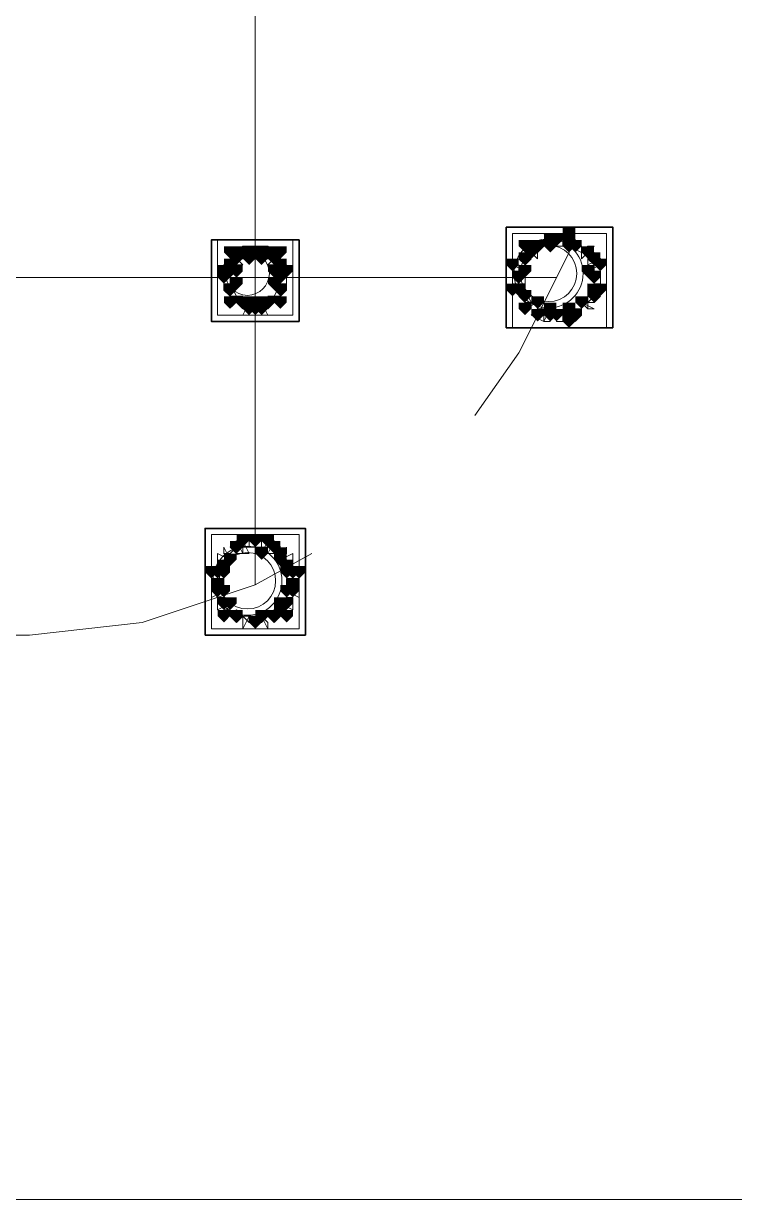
# Model space of a CAD drawing. Header units: millimetres. Extents: x 2315 to 4619, y 1334 to 1897.
# Drawn here: x 3486.28 to 3493.2, y 1530.21 to 1541.67 of the extents above; entities that cross this region are included whole.
import ezdxf

# ---------------------------------------------------------------- set-up
doc = ezdxf.new("R2010")
doc.units = ezdxf.units.MM
for name, color, linetype, true_color in [('PDF_10', 7, 'Continuous', 0x00b85c), ('PDF_AXIS', 7, 'Continuous', 0x00b85c), ('PDF_柱构件', 7, 'Continuous', 0x00b85c), ('PDF_转运站初步方案', 7, 'Continuous', 0x00b85c)]:
    doc.layers.add(name, color=color, linetype=linetype, true_color=true_color)
doc.layers.add('PDF_中心线层', color=1, linetype='Continuous')
doc.layers.add('PDF_粗实线层', color=7, linetype='Continuous')

msp = doc.modelspace()

# ---------------------------------------------------------------- hatches: boundary and pattern name
at = {"layer": 'PDF_10', "transparency": 33554559}
for points in [[(3491.468, 1539.62), (3491.407, 1539.62), (3491.407, 1539.558), (3491.468, 1539.497), (3491.529, 1539.558), (3491.529, 1539.62)], [(3491.468, 1539.62), (3491.407, 1539.62), (3491.407, 1539.558), (3491.468, 1539.497), (3491.529, 1539.558), (3491.529, 1539.62)], [(3491.468, 1539.62), (3491.407, 1539.62), (3491.407, 1539.558), (3491.468, 1539.497), (3491.529, 1539.558), (3491.529, 1539.62)], [(3488.414, 1539.497), (3488.353, 1539.497), (3488.353, 1539.436), (3488.414, 1539.375), (3488.475, 1539.436), (3488.475, 1539.497)], [(3488.414, 1539.497), (3488.353, 1539.497), (3488.353, 1539.436), (3488.414, 1539.375), (3488.475, 1539.436), (3488.475, 1539.497)], [(3488.536, 1539.497), (3488.475, 1539.497), (3488.475, 1539.436), (3488.536, 1539.375), (3488.597, 1539.436), (3488.597, 1539.497)], [(3488.536, 1539.497), (3488.475, 1539.497), (3488.475, 1539.436), (3488.536, 1539.375), (3488.597, 1539.436), (3488.597, 1539.497)], [(3488.658, 1539.497), (3488.597, 1539.497), (3488.597, 1539.436), (3488.658, 1539.375), (3488.719, 1539.436), (3488.719, 1539.497)], [(3488.658, 1539.497), (3488.597, 1539.497), (3488.597, 1539.436), (3488.658, 1539.375), (3488.719, 1539.436), (3488.719, 1539.497)], [(3491.284, 1539.558), (3491.223, 1539.558), (3491.223, 1539.497), (3491.284, 1539.436), (3491.346, 1539.497), (3491.346, 1539.558)], [(3491.284, 1539.558), (3491.223, 1539.558), (3491.223, 1539.497), (3491.284, 1539.436), (3491.346, 1539.497), (3491.346, 1539.558)], [(3491.284, 1539.558), (3491.223, 1539.558), (3491.223, 1539.497), (3491.284, 1539.436), (3491.346, 1539.497), (3491.346, 1539.558)], [(3491.651, 1539.558), (3491.59, 1539.558), (3491.59, 1539.497), (3491.651, 1539.436), (3491.712, 1539.497), (3491.712, 1539.558)], [(3491.651, 1539.558), (3491.59, 1539.558), (3491.59, 1539.497), (3491.651, 1539.436), (3491.712, 1539.497), (3491.712, 1539.558)], [(3488.291, 1539.375), (3488.23, 1539.375), (3488.23, 1539.314), (3488.291, 1539.253), (3488.353, 1539.314), (3488.353, 1539.375)], [(3488.291, 1539.375), (3488.23, 1539.375), (3488.23, 1539.314), (3488.291, 1539.253), (3488.353, 1539.314), (3488.353, 1539.375)], [(3488.291, 1539.375), (3488.23, 1539.375), (3488.23, 1539.314), (3488.291, 1539.253), (3488.353, 1539.314), (3488.353, 1539.375)], [(3488.78, 1539.375), (3488.719, 1539.375), (3488.719, 1539.314), (3488.78, 1539.253), (3488.841, 1539.314), (3488.841, 1539.375)], [(3488.78, 1539.375), (3488.719, 1539.375), (3488.719, 1539.314), (3488.78, 1539.253), (3488.841, 1539.314), (3488.841, 1539.375)], [(3488.78, 1539.375), (3488.719, 1539.375), (3488.719, 1539.314), (3488.78, 1539.253), (3488.841, 1539.314), (3488.841, 1539.375)], [(3491.162, 1539.436), (3491.101, 1539.436), (3491.101, 1539.375), (3491.162, 1539.314), (3491.223, 1539.375), (3491.223, 1539.436)], [(3491.162, 1539.436), (3491.101, 1539.436), (3491.101, 1539.375), (3491.162, 1539.314), (3491.223, 1539.375), (3491.223, 1539.436)], [(3491.162, 1539.436), (3491.101, 1539.436), (3491.101, 1539.375), (3491.162, 1539.314), (3491.223, 1539.375), (3491.223, 1539.436)], [(3491.834, 1539.436), (3491.773, 1539.436), (3491.773, 1539.375), (3491.834, 1539.314), (3491.895, 1539.375), (3491.895, 1539.436)], [(3491.834, 1539.436), (3491.773, 1539.436), (3491.773, 1539.375), (3491.834, 1539.314), (3491.895, 1539.375), (3491.895, 1539.436)], [(3488.23, 1539.253), (3488.169, 1539.253), (3488.169, 1539.192), (3488.23, 1539.131), (3488.291, 1539.192), (3488.291, 1539.253)], [(3488.23, 1539.253), (3488.169, 1539.253), (3488.169, 1539.192), (3488.23, 1539.131), (3488.291, 1539.192), (3488.291, 1539.253)], [(3488.78, 1539.253), (3488.719, 1539.253), (3488.719, 1539.192), (3488.78, 1539.131), (3488.841, 1539.192), (3488.841, 1539.253)], [(3488.78, 1539.253), (3488.719, 1539.253), (3488.719, 1539.192), (3488.78, 1539.131), (3488.841, 1539.192), (3488.841, 1539.253)], [(3491.101, 1539.253), (3491.04, 1539.253), (3491.04, 1539.192), (3491.101, 1539.131), (3491.162, 1539.192), (3491.162, 1539.253)], [(3491.101, 1539.253), (3491.04, 1539.253), (3491.04, 1539.192), (3491.101, 1539.131), (3491.162, 1539.192), (3491.162, 1539.253)], [(3491.834, 1539.253), (3491.773, 1539.253), (3491.773, 1539.192), (3491.834, 1539.131), (3491.895, 1539.192), (3491.895, 1539.253)], [(3491.834, 1539.253), (3491.773, 1539.253), (3491.773, 1539.192), (3491.834, 1539.131), (3491.895, 1539.192), (3491.895, 1539.253)], [(3488.291, 1539.131), (3488.23, 1539.131), (3488.23, 1539.07), (3488.291, 1539.009), (3488.353, 1539.07), (3488.353, 1539.131)], [(3488.291, 1539.131), (3488.23, 1539.131), (3488.23, 1539.07), (3488.291, 1539.009), (3488.353, 1539.07), (3488.353, 1539.131)], [(3488.78, 1539.131), (3488.719, 1539.131), (3488.719, 1539.07), (3488.78, 1539.009), (3488.841, 1539.07), (3488.841, 1539.131)], [(3488.78, 1539.131), (3488.719, 1539.131), (3488.719, 1539.07), (3488.78, 1539.009), (3488.841, 1539.07), (3488.841, 1539.131)], [(3491.162, 1539.07), (3491.101, 1539.07), (3491.101, 1539.009), (3491.162, 1538.948), (3491.223, 1539.009), (3491.223, 1539.07)], [(3491.162, 1539.07), (3491.101, 1539.07), (3491.101, 1539.009), (3491.162, 1538.948), (3491.223, 1539.009), (3491.223, 1539.07)], [(3491.162, 1539.07), (3491.101, 1539.07), (3491.101, 1539.009), (3491.162, 1538.948), (3491.223, 1539.009), (3491.223, 1539.07)], [(3491.834, 1539.07), (3491.773, 1539.07), (3491.773, 1539.009), (3491.834, 1538.948), (3491.895, 1539.009), (3491.895, 1539.07)], [(3491.834, 1539.07), (3491.773, 1539.07), (3491.773, 1539.009), (3491.834, 1538.948), (3491.895, 1539.009), (3491.895, 1539.07)], [(3488.414, 1539.009), (3488.353, 1539.009), (3488.353, 1538.948), (3488.414, 1538.887), (3488.475, 1538.948), (3488.475, 1539.009)], [(3488.414, 1539.009), (3488.353, 1539.009), (3488.353, 1538.948), (3488.414, 1538.887), (3488.475, 1538.948), (3488.475, 1539.009)], [(3488.414, 1539.009), (3488.353, 1539.009), (3488.353, 1538.948), (3488.414, 1538.887), (3488.475, 1538.948), (3488.475, 1539.009)], [(3488.536, 1538.948), (3488.475, 1538.948), (3488.475, 1538.887), (3488.536, 1538.825), (3488.597, 1538.887), (3488.597, 1538.948)], [(3488.536, 1538.948), (3488.475, 1538.948), (3488.475, 1538.887), (3488.536, 1538.825), (3488.597, 1538.887), (3488.597, 1538.948)], [(3488.658, 1539.009), (3488.597, 1539.009), (3488.597, 1538.948), (3488.658, 1538.887), (3488.719, 1538.948), (3488.719, 1539.009)], [(3488.658, 1539.009), (3488.597, 1539.009), (3488.597, 1538.948), (3488.658, 1538.887), (3488.719, 1538.948), (3488.719, 1539.009)], [(3488.658, 1539.009), (3488.597, 1539.009), (3488.597, 1538.948), (3488.658, 1538.887), (3488.719, 1538.948), (3488.719, 1539.009)], [(3491.284, 1538.887), (3491.223, 1538.887), (3491.223, 1538.825), (3491.284, 1538.764), (3491.346, 1538.825), (3491.346, 1538.887)], [(3491.284, 1538.887), (3491.223, 1538.887), (3491.223, 1538.825), (3491.284, 1538.764), (3491.346, 1538.825), (3491.346, 1538.887)], [(3491.468, 1538.887), (3491.407, 1538.887), (3491.407, 1538.825), (3491.468, 1538.764), (3491.529, 1538.825), (3491.529, 1538.887)], [(3491.468, 1538.887), (3491.407, 1538.887), (3491.407, 1538.825), (3491.468, 1538.764), (3491.529, 1538.825), (3491.529, 1538.887)], [(3491.651, 1538.887), (3491.59, 1538.887), (3491.59, 1538.825), (3491.651, 1538.764), (3491.712, 1538.825), (3491.712, 1538.887)], [(3491.651, 1538.887), (3491.59, 1538.887), (3491.59, 1538.825), (3491.651, 1538.764), (3491.712, 1538.825), (3491.712, 1538.887)], [(3488.353, 1536.627), (3488.291, 1536.627), (3488.291, 1536.565), (3488.353, 1536.504), (3488.414, 1536.565), (3488.414, 1536.627)], [(3488.353, 1536.627), (3488.291, 1536.627), (3488.291, 1536.565), (3488.353, 1536.504), (3488.414, 1536.565), (3488.414, 1536.627)], [(3488.536, 1536.688), (3488.475, 1536.688), (3488.475, 1536.627), (3488.536, 1536.565), (3488.597, 1536.627), (3488.597, 1536.688)], [(3488.536, 1536.688), (3488.475, 1536.688), (3488.475, 1536.627), (3488.536, 1536.565), (3488.597, 1536.627), (3488.597, 1536.688)], [(3488.719, 1536.627), (3488.658, 1536.627), (3488.658, 1536.565), (3488.719, 1536.504), (3488.78, 1536.565), (3488.78, 1536.627)], [(3488.719, 1536.627), (3488.658, 1536.627), (3488.658, 1536.565), (3488.719, 1536.504), (3488.78, 1536.565), (3488.78, 1536.627)], [(3488.23, 1536.443), (3488.169, 1536.443), (3488.169, 1536.382), (3488.23, 1536.321), (3488.291, 1536.382), (3488.291, 1536.443)], [(3488.23, 1536.443), (3488.169, 1536.443), (3488.169, 1536.382), (3488.23, 1536.321), (3488.291, 1536.382), (3488.291, 1536.443)], [(3488.841, 1536.443), (3488.78, 1536.443), (3488.78, 1536.382), (3488.841, 1536.321), (3488.902, 1536.382), (3488.902, 1536.443)], [(3488.841, 1536.443), (3488.78, 1536.443), (3488.78, 1536.382), (3488.841, 1536.321), (3488.902, 1536.382), (3488.902, 1536.443)], [(3488.169, 1536.26), (3488.108, 1536.26), (3488.108, 1536.199), (3488.169, 1536.138), (3488.23, 1536.199), (3488.23, 1536.26)], [(3488.169, 1536.26), (3488.108, 1536.26), (3488.108, 1536.199), (3488.169, 1536.138), (3488.23, 1536.199), (3488.23, 1536.26)], [(3488.902, 1536.26), (3488.841, 1536.26), (3488.841, 1536.199), (3488.902, 1536.138), (3488.963, 1536.199), (3488.963, 1536.26)], [(3488.902, 1536.26), (3488.841, 1536.26), (3488.841, 1536.199), (3488.902, 1536.138), (3488.963, 1536.199), (3488.963, 1536.26)], [(3488.23, 1536.077), (3488.169, 1536.077), (3488.169, 1536.016), (3488.23, 1535.955), (3488.291, 1536.016), (3488.291, 1536.077)], [(3488.23, 1536.077), (3488.169, 1536.077), (3488.169, 1536.016), (3488.23, 1535.955), (3488.291, 1536.016), (3488.291, 1536.077)], [(3488.841, 1536.077), (3488.78, 1536.077), (3488.78, 1536.016), (3488.841, 1535.955), (3488.902, 1536.016), (3488.902, 1536.077)], [(3488.841, 1536.077), (3488.78, 1536.077), (3488.78, 1536.016), (3488.841, 1535.955), (3488.902, 1536.016), (3488.902, 1536.077)], [(3488.353, 1535.955), (3488.291, 1535.955), (3488.291, 1535.894), (3488.353, 1535.832), (3488.414, 1535.894), (3488.414, 1535.955)], [(3488.353, 1535.955), (3488.291, 1535.955), (3488.291, 1535.894), (3488.353, 1535.832), (3488.414, 1535.894), (3488.414, 1535.955)], [(3488.353, 1535.955), (3488.291, 1535.955), (3488.291, 1535.894), (3488.353, 1535.832), (3488.414, 1535.894), (3488.414, 1535.955)], [(3488.719, 1535.955), (3488.658, 1535.955), (3488.658, 1535.894), (3488.719, 1535.832), (3488.78, 1535.894), (3488.78, 1535.955)], [(3488.719, 1535.955), (3488.658, 1535.955), (3488.658, 1535.894), (3488.719, 1535.832), (3488.78, 1535.894), (3488.78, 1535.955)], [(3488.719, 1535.955), (3488.658, 1535.955), (3488.658, 1535.894), (3488.719, 1535.832), (3488.78, 1535.894), (3488.78, 1535.955)], [(3488.536, 1535.894), (3488.475, 1535.894), (3488.475, 1535.832), (3488.536, 1535.771), (3488.597, 1535.832), (3488.597, 1535.894)], [(3488.536, 1535.894), (3488.475, 1535.894), (3488.475, 1535.832), (3488.536, 1535.771), (3488.597, 1535.832), (3488.597, 1535.894)]]:
    msp.add_hatch(color=256, dxfattribs=at).paths.add_polyline_path(points)
at = {"layer": 'PDF_柱构件', "transparency": 33554559}
for points in [[(3491.407, 1539.62), (3491.346, 1539.62), (3491.346, 1539.558), (3491.407, 1539.497), (3491.468, 1539.558), (3491.468, 1539.62)], [(3491.59, 1539.681), (3491.529, 1539.681), (3491.529, 1539.62), (3491.59, 1539.558), (3491.651, 1539.62), (3491.651, 1539.681)], [(3491.59, 1539.62), (3491.529, 1539.62), (3491.529, 1539.558), (3491.59, 1539.497), (3491.651, 1539.558), (3491.651, 1539.62)], [(3488.291, 1539.497), (3488.23, 1539.497), (3488.23, 1539.436), (3488.291, 1539.375), (3488.353, 1539.436), (3488.353, 1539.497)], [(3488.475, 1539.497), (3488.414, 1539.497), (3488.414, 1539.436), (3488.475, 1539.375), (3488.536, 1539.436), (3488.536, 1539.497)], [(3488.597, 1539.497), (3488.536, 1539.497), (3488.536, 1539.436), (3488.597, 1539.375), (3488.658, 1539.436), (3488.658, 1539.497)], [(3488.78, 1539.497), (3488.719, 1539.497), (3488.719, 1539.436), (3488.78, 1539.375), (3488.841, 1539.436), (3488.841, 1539.497)], [(3491.162, 1539.558), (3491.101, 1539.558), (3491.101, 1539.497), (3491.162, 1539.436), (3491.223, 1539.497), (3491.223, 1539.558)], [(3491.223, 1539.497), (3491.162, 1539.497), (3491.162, 1539.436), (3491.223, 1539.375), (3491.284, 1539.436), (3491.284, 1539.497)], [(3491.407, 1539.558), (3491.346, 1539.558), (3491.346, 1539.497), (3491.407, 1539.436), (3491.468, 1539.497), (3491.468, 1539.558)], [(3491.59, 1539.558), (3491.529, 1539.558), (3491.529, 1539.497), (3491.59, 1539.436), (3491.651, 1539.497), (3491.651, 1539.558)], [(3491.773, 1539.497), (3491.712, 1539.497), (3491.712, 1539.436), (3491.773, 1539.375), (3491.834, 1539.436), (3491.834, 1539.497)], [(3488.353, 1539.436), (3488.291, 1539.436), (3488.291, 1539.375), (3488.353, 1539.314), (3488.414, 1539.375), (3488.414, 1539.436)], [(3488.475, 1539.436), (3488.414, 1539.436), (3488.414, 1539.375), (3488.475, 1539.314), (3488.536, 1539.375), (3488.536, 1539.436)], [(3488.597, 1539.436), (3488.536, 1539.436), (3488.536, 1539.375), (3488.597, 1539.314), (3488.658, 1539.375), (3488.658, 1539.436)], [(3488.719, 1539.436), (3488.658, 1539.436), (3488.658, 1539.375), (3488.719, 1539.314), (3488.78, 1539.375), (3488.78, 1539.436)], [(3491.04, 1539.375), (3490.979, 1539.375), (3490.979, 1539.314), (3491.04, 1539.253), (3491.101, 1539.314), (3491.101, 1539.375)], [(3491.895, 1539.375), (3491.834, 1539.375), (3491.834, 1539.314), (3491.895, 1539.253), (3491.956, 1539.314), (3491.956, 1539.375)], [(3488.23, 1539.314), (3488.169, 1539.314), (3488.169, 1539.253), (3488.23, 1539.192), (3488.291, 1539.253), (3488.291, 1539.314)], [(3488.291, 1539.314), (3488.23, 1539.314), (3488.23, 1539.253), (3488.291, 1539.192), (3488.353, 1539.253), (3488.353, 1539.314)], [(3488.353, 1539.314), (3488.291, 1539.314), (3488.291, 1539.253), (3488.353, 1539.192), (3488.414, 1539.253), (3488.414, 1539.314)], [(3488.719, 1539.314), (3488.658, 1539.314), (3488.658, 1539.253), (3488.719, 1539.192), (3488.78, 1539.253), (3488.78, 1539.314)], [(3488.78, 1539.314), (3488.719, 1539.314), (3488.719, 1539.253), (3488.78, 1539.192), (3488.841, 1539.253), (3488.841, 1539.314)], [(3488.841, 1539.314), (3488.78, 1539.314), (3488.78, 1539.253), (3488.841, 1539.192), (3488.902, 1539.253), (3488.902, 1539.314)], [(3491.162, 1539.314), (3491.101, 1539.314), (3491.101, 1539.253), (3491.162, 1539.192), (3491.223, 1539.253), (3491.223, 1539.314)], [(3491.773, 1539.314), (3491.712, 1539.314), (3491.712, 1539.253), (3491.773, 1539.192), (3491.834, 1539.253), (3491.834, 1539.314)], [(3488.353, 1539.192), (3488.291, 1539.192), (3488.291, 1539.131), (3488.353, 1539.07), (3488.414, 1539.131), (3488.414, 1539.192)], [(3488.719, 1539.192), (3488.658, 1539.192), (3488.658, 1539.131), (3488.719, 1539.07), (3488.78, 1539.131), (3488.78, 1539.192)], [(3491.04, 1539.131), (3490.979, 1539.131), (3490.979, 1539.07), (3491.04, 1539.009), (3491.101, 1539.07), (3491.101, 1539.131)], [(3491.101, 1539.131), (3491.04, 1539.131), (3491.04, 1539.07), (3491.101, 1539.009), (3491.162, 1539.07), (3491.162, 1539.131)], [(3491.834, 1539.131), (3491.773, 1539.131), (3491.773, 1539.07), (3491.834, 1539.009), (3491.895, 1539.07), (3491.895, 1539.131)], [(3491.895, 1539.131), (3491.834, 1539.131), (3491.834, 1539.07), (3491.895, 1539.009), (3491.956, 1539.07), (3491.956, 1539.131)], [(3488.291, 1539.009), (3488.23, 1539.009), (3488.23, 1538.948), (3488.291, 1538.887), (3488.353, 1538.948), (3488.353, 1539.009)], [(3488.475, 1539.009), (3488.414, 1539.009), (3488.414, 1538.948), (3488.475, 1538.887), (3488.536, 1538.948), (3488.536, 1539.009)], [(3488.475, 1538.948), (3488.414, 1538.948), (3488.414, 1538.887), (3488.475, 1538.825), (3488.536, 1538.887), (3488.536, 1538.948)], [(3488.597, 1539.009), (3488.536, 1539.009), (3488.536, 1538.948), (3488.597, 1538.887), (3488.658, 1538.948), (3488.658, 1539.009)], [(3488.597, 1538.948), (3488.536, 1538.948), (3488.536, 1538.887), (3488.597, 1538.825), (3488.658, 1538.887), (3488.658, 1538.948)], [(3488.78, 1539.009), (3488.719, 1539.009), (3488.719, 1538.948), (3488.78, 1538.887), (3488.841, 1538.948), (3488.841, 1539.009)], [(3491.162, 1538.948), (3491.101, 1538.948), (3491.101, 1538.887), (3491.162, 1538.825), (3491.223, 1538.887), (3491.223, 1538.948)], [(3491.284, 1539.009), (3491.223, 1539.009), (3491.223, 1538.948), (3491.284, 1538.887), (3491.346, 1538.948), (3491.346, 1539.009)], [(3491.407, 1538.948), (3491.346, 1538.948), (3491.346, 1538.887), (3491.407, 1538.825), (3491.468, 1538.887), (3491.468, 1538.948)], [(3491.59, 1538.948), (3491.529, 1538.948), (3491.529, 1538.887), (3491.59, 1538.825), (3491.651, 1538.887), (3491.651, 1538.948)], [(3491.712, 1539.009), (3491.651, 1539.009), (3491.651, 1538.948), (3491.712, 1538.887), (3491.773, 1538.948), (3491.773, 1539.009)], [(3491.407, 1538.887), (3491.346, 1538.887), (3491.346, 1538.825), (3491.407, 1538.764), (3491.468, 1538.825), (3491.468, 1538.887)], [(3491.59, 1538.887), (3491.529, 1538.887), (3491.529, 1538.825), (3491.59, 1538.764), (3491.651, 1538.825), (3491.651, 1538.887)], [(3491.59, 1538.825), (3491.529, 1538.825), (3491.529, 1538.764), (3491.59, 1538.703), (3491.651, 1538.764), (3491.651, 1538.825)], [(3488.414, 1536.688), (3488.353, 1536.688), (3488.353, 1536.627), (3488.414, 1536.565), (3488.475, 1536.627), (3488.475, 1536.688)], [(3488.658, 1536.688), (3488.597, 1536.688), (3488.597, 1536.627), (3488.658, 1536.565), (3488.719, 1536.627), (3488.719, 1536.688)], [(3488.291, 1536.504), (3488.23, 1536.504), (3488.23, 1536.443), (3488.291, 1536.382), (3488.353, 1536.443), (3488.353, 1536.504)], [(3488.597, 1536.565), (3488.536, 1536.565), (3488.536, 1536.504), (3488.597, 1536.443), (3488.658, 1536.504), (3488.658, 1536.565)], [(3488.78, 1536.565), (3488.719, 1536.565), (3488.719, 1536.504), (3488.78, 1536.443), (3488.841, 1536.504), (3488.841, 1536.565)], [(3488.78, 1536.504), (3488.719, 1536.504), (3488.719, 1536.443), (3488.78, 1536.382), (3488.841, 1536.443), (3488.841, 1536.504)], [(3488.108, 1536.382), (3488.047, 1536.382), (3488.047, 1536.321), (3488.108, 1536.26), (3488.169, 1536.321), (3488.169, 1536.382)], [(3488.169, 1536.382), (3488.108, 1536.382), (3488.108, 1536.321), (3488.169, 1536.26), (3488.23, 1536.321), (3488.23, 1536.382)], [(3488.23, 1536.382), (3488.169, 1536.382), (3488.169, 1536.321), (3488.23, 1536.26), (3488.291, 1536.321), (3488.291, 1536.382)], [(3488.841, 1536.382), (3488.78, 1536.382), (3488.78, 1536.321), (3488.841, 1536.26), (3488.902, 1536.321), (3488.902, 1536.382)], [(3488.902, 1536.382), (3488.841, 1536.382), (3488.841, 1536.321), (3488.902, 1536.26), (3488.963, 1536.321), (3488.963, 1536.382)], [(3488.963, 1536.382), (3488.902, 1536.382), (3488.902, 1536.321), (3488.963, 1536.26), (3489.024, 1536.321), (3489.024, 1536.382)], [(3488.169, 1536.199), (3488.108, 1536.199), (3488.108, 1536.138), (3488.169, 1536.077), (3488.23, 1536.138), (3488.23, 1536.199)], [(3488.23, 1536.199), (3488.169, 1536.199), (3488.169, 1536.138), (3488.23, 1536.077), (3488.291, 1536.138), (3488.291, 1536.199)], [(3488.841, 1536.199), (3488.78, 1536.199), (3488.78, 1536.138), (3488.841, 1536.077), (3488.902, 1536.138), (3488.902, 1536.199)], [(3488.902, 1536.199), (3488.841, 1536.199), (3488.841, 1536.138), (3488.902, 1536.077), (3488.963, 1536.138), (3488.963, 1536.199)], [(3488.291, 1536.077), (3488.23, 1536.077), (3488.23, 1536.016), (3488.291, 1535.955), (3488.353, 1536.016), (3488.353, 1536.077)], [(3488.78, 1536.077), (3488.719, 1536.077), (3488.719, 1536.016), (3488.78, 1535.955), (3488.841, 1536.016), (3488.841, 1536.077)], [(3488.23, 1535.955), (3488.169, 1535.955), (3488.169, 1535.894), (3488.23, 1535.832), (3488.291, 1535.894), (3488.291, 1535.955)], [(3488.597, 1535.955), (3488.536, 1535.955), (3488.536, 1535.894), (3488.597, 1535.832), (3488.658, 1535.894), (3488.658, 1535.955)], [(3488.78, 1536.016), (3488.719, 1536.016), (3488.719, 1535.955), (3488.78, 1535.894), (3488.841, 1535.955), (3488.841, 1536.016)], [(3488.841, 1535.955), (3488.78, 1535.955), (3488.78, 1535.894), (3488.841, 1535.832), (3488.902, 1535.894), (3488.902, 1535.955)]]:
    msp.add_hatch(color=256, dxfattribs=at).paths.add_polyline_path(points)
at = {"layer": 'PDF_转运站初步方案', "transparency": 33554559}
for points in [[(3491.468, 1539.62), (3491.407, 1539.62), (3491.407, 1539.558), (3491.468, 1539.497), (3491.529, 1539.558), (3491.529, 1539.62)], [(3491.468, 1539.62), (3491.407, 1539.62), (3491.407, 1539.558), (3491.468, 1539.497), (3491.529, 1539.558), (3491.529, 1539.62)], [(3488.414, 1539.497), (3488.353, 1539.497), (3488.353, 1539.436), (3488.414, 1539.375), (3488.475, 1539.436), (3488.475, 1539.497)], [(3488.414, 1539.497), (3488.353, 1539.497), (3488.353, 1539.436), (3488.414, 1539.375), (3488.475, 1539.436), (3488.475, 1539.497)], [(3488.536, 1539.497), (3488.475, 1539.497), (3488.475, 1539.436), (3488.536, 1539.375), (3488.597, 1539.436), (3488.597, 1539.497)], [(3488.536, 1539.497), (3488.475, 1539.497), (3488.475, 1539.436), (3488.536, 1539.375), (3488.597, 1539.436), (3488.597, 1539.497)], [(3488.658, 1539.497), (3488.597, 1539.497), (3488.597, 1539.436), (3488.658, 1539.375), (3488.719, 1539.436), (3488.719, 1539.497)], [(3488.658, 1539.497), (3488.597, 1539.497), (3488.597, 1539.436), (3488.658, 1539.375), (3488.719, 1539.436), (3488.719, 1539.497)], [(3491.284, 1539.558), (3491.223, 1539.558), (3491.223, 1539.497), (3491.284, 1539.436), (3491.346, 1539.497), (3491.346, 1539.558)], [(3491.284, 1539.558), (3491.223, 1539.558), (3491.223, 1539.497), (3491.284, 1539.436), (3491.346, 1539.497), (3491.346, 1539.558)], [(3491.651, 1539.558), (3491.59, 1539.558), (3491.59, 1539.497), (3491.651, 1539.436), (3491.712, 1539.497), (3491.712, 1539.558)], [(3491.651, 1539.558), (3491.59, 1539.558), (3491.59, 1539.497), (3491.651, 1539.436), (3491.712, 1539.497), (3491.712, 1539.558)], [(3488.291, 1539.375), (3488.23, 1539.375), (3488.23, 1539.314), (3488.291, 1539.253), (3488.353, 1539.314), (3488.353, 1539.375)], [(3488.291, 1539.375), (3488.23, 1539.375), (3488.23, 1539.314), (3488.291, 1539.253), (3488.353, 1539.314), (3488.353, 1539.375)], [(3488.78, 1539.375), (3488.719, 1539.375), (3488.719, 1539.314), (3488.78, 1539.253), (3488.841, 1539.314), (3488.841, 1539.375)], [(3488.78, 1539.375), (3488.719, 1539.375), (3488.719, 1539.314), (3488.78, 1539.253), (3488.841, 1539.314), (3488.841, 1539.375)], [(3491.162, 1539.436), (3491.101, 1539.436), (3491.101, 1539.375), (3491.162, 1539.314), (3491.223, 1539.375), (3491.223, 1539.436)], [(3491.162, 1539.436), (3491.101, 1539.436), (3491.101, 1539.375), (3491.162, 1539.314), (3491.223, 1539.375), (3491.223, 1539.436)], [(3491.834, 1539.436), (3491.773, 1539.436), (3491.773, 1539.375), (3491.834, 1539.314), (3491.895, 1539.375), (3491.895, 1539.436)], [(3491.834, 1539.436), (3491.773, 1539.436), (3491.773, 1539.375), (3491.834, 1539.314), (3491.895, 1539.375), (3491.895, 1539.436)], [(3488.23, 1539.253), (3488.169, 1539.253), (3488.169, 1539.192), (3488.23, 1539.131), (3488.291, 1539.192), (3488.291, 1539.253)], [(3488.23, 1539.253), (3488.169, 1539.253), (3488.169, 1539.192), (3488.23, 1539.131), (3488.291, 1539.192), (3488.291, 1539.253)], [(3488.78, 1539.253), (3488.719, 1539.253), (3488.719, 1539.192), (3488.78, 1539.131), (3488.841, 1539.192), (3488.841, 1539.253)], [(3488.78, 1539.253), (3488.719, 1539.253), (3488.719, 1539.192), (3488.78, 1539.131), (3488.841, 1539.192), (3488.841, 1539.253)], [(3491.101, 1539.253), (3491.04, 1539.253), (3491.04, 1539.192), (3491.101, 1539.131), (3491.162, 1539.192), (3491.162, 1539.253)], [(3491.101, 1539.253), (3491.04, 1539.253), (3491.04, 1539.192), (3491.101, 1539.131), (3491.162, 1539.192), (3491.162, 1539.253)], [(3491.834, 1539.253), (3491.773, 1539.253), (3491.773, 1539.192), (3491.834, 1539.131), (3491.895, 1539.192), (3491.895, 1539.253)], [(3491.834, 1539.253), (3491.773, 1539.253), (3491.773, 1539.192), (3491.834, 1539.131), (3491.895, 1539.192), (3491.895, 1539.253)], [(3488.291, 1539.131), (3488.23, 1539.131), (3488.23, 1539.07), (3488.291, 1539.009), (3488.353, 1539.07), (3488.353, 1539.131)], [(3488.291, 1539.131), (3488.23, 1539.131), (3488.23, 1539.07), (3488.291, 1539.009), (3488.353, 1539.07), (3488.353, 1539.131)], [(3488.78, 1539.131), (3488.719, 1539.131), (3488.719, 1539.07), (3488.78, 1539.009), (3488.841, 1539.07), (3488.841, 1539.131)], [(3488.78, 1539.131), (3488.719, 1539.131), (3488.719, 1539.07), (3488.78, 1539.009), (3488.841, 1539.07), (3488.841, 1539.131)], [(3491.162, 1539.07), (3491.101, 1539.07), (3491.101, 1539.009), (3491.162, 1538.948), (3491.223, 1539.009), (3491.223, 1539.07)], [(3491.162, 1539.07), (3491.101, 1539.07), (3491.101, 1539.009), (3491.162, 1538.948), (3491.223, 1539.009), (3491.223, 1539.07)], [(3491.834, 1539.07), (3491.773, 1539.07), (3491.773, 1539.009), (3491.834, 1538.948), (3491.895, 1539.009), (3491.895, 1539.07)], [(3491.834, 1539.07), (3491.773, 1539.07), (3491.773, 1539.009), (3491.834, 1538.948), (3491.895, 1539.009), (3491.895, 1539.07)], [(3488.414, 1539.009), (3488.353, 1539.009), (3488.353, 1538.948), (3488.414, 1538.887), (3488.475, 1538.948), (3488.475, 1539.009)], [(3488.414, 1539.009), (3488.353, 1539.009), (3488.353, 1538.948), (3488.414, 1538.887), (3488.475, 1538.948), (3488.475, 1539.009)], [(3488.536, 1538.948), (3488.475, 1538.948), (3488.475, 1538.887), (3488.536, 1538.825), (3488.597, 1538.887), (3488.597, 1538.948)], [(3488.536, 1538.948), (3488.475, 1538.948), (3488.475, 1538.887), (3488.536, 1538.825), (3488.597, 1538.887), (3488.597, 1538.948)], [(3488.658, 1539.009), (3488.597, 1539.009), (3488.597, 1538.948), (3488.658, 1538.887), (3488.719, 1538.948), (3488.719, 1539.009)], [(3488.658, 1539.009), (3488.597, 1539.009), (3488.597, 1538.948), (3488.658, 1538.887), (3488.719, 1538.948), (3488.719, 1539.009)], [(3491.284, 1538.887), (3491.223, 1538.887), (3491.223, 1538.825), (3491.284, 1538.764), (3491.346, 1538.825), (3491.346, 1538.887)], [(3491.284, 1538.887), (3491.223, 1538.887), (3491.223, 1538.825), (3491.284, 1538.764), (3491.346, 1538.825), (3491.346, 1538.887)], [(3491.468, 1538.887), (3491.407, 1538.887), (3491.407, 1538.825), (3491.468, 1538.764), (3491.529, 1538.825), (3491.529, 1538.887)], [(3491.468, 1538.887), (3491.407, 1538.887), (3491.407, 1538.825), (3491.468, 1538.764), (3491.529, 1538.825), (3491.529, 1538.887)], [(3491.651, 1538.887), (3491.59, 1538.887), (3491.59, 1538.825), (3491.651, 1538.764), (3491.712, 1538.825), (3491.712, 1538.887)], [(3491.651, 1538.887), (3491.59, 1538.887), (3491.59, 1538.825), (3491.651, 1538.764), (3491.712, 1538.825), (3491.712, 1538.887)], [(3488.353, 1536.627), (3488.291, 1536.627), (3488.291, 1536.565), (3488.353, 1536.504), (3488.414, 1536.565), (3488.414, 1536.627)], [(3488.353, 1536.627), (3488.291, 1536.627), (3488.291, 1536.565), (3488.353, 1536.504), (3488.414, 1536.565), (3488.414, 1536.627)], [(3488.536, 1536.688), (3488.475, 1536.688), (3488.475, 1536.627), (3488.536, 1536.565), (3488.597, 1536.627), (3488.597, 1536.688)], [(3488.536, 1536.688), (3488.475, 1536.688), (3488.475, 1536.627), (3488.536, 1536.565), (3488.597, 1536.627), (3488.597, 1536.688)], [(3488.719, 1536.627), (3488.658, 1536.627), (3488.658, 1536.565), (3488.719, 1536.504), (3488.78, 1536.565), (3488.78, 1536.627)], [(3488.719, 1536.627), (3488.658, 1536.627), (3488.658, 1536.565), (3488.719, 1536.504), (3488.78, 1536.565), (3488.78, 1536.627)], [(3488.23, 1536.443), (3488.169, 1536.443), (3488.169, 1536.382), (3488.23, 1536.321), (3488.291, 1536.382), (3488.291, 1536.443)], [(3488.23, 1536.443), (3488.169, 1536.443), (3488.169, 1536.382), (3488.23, 1536.321), (3488.291, 1536.382), (3488.291, 1536.443)], [(3488.841, 1536.443), (3488.78, 1536.443), (3488.78, 1536.382), (3488.841, 1536.321), (3488.902, 1536.382), (3488.902, 1536.443)], [(3488.841, 1536.443), (3488.78, 1536.443), (3488.78, 1536.382), (3488.841, 1536.321), (3488.902, 1536.382), (3488.902, 1536.443)], [(3488.169, 1536.26), (3488.108, 1536.26), (3488.108, 1536.199), (3488.169, 1536.138), (3488.23, 1536.199), (3488.23, 1536.26)], [(3488.169, 1536.26), (3488.108, 1536.26), (3488.108, 1536.199), (3488.169, 1536.138), (3488.23, 1536.199), (3488.23, 1536.26)], [(3488.902, 1536.26), (3488.841, 1536.26), (3488.841, 1536.199), (3488.902, 1536.138), (3488.963, 1536.199), (3488.963, 1536.26)], [(3488.902, 1536.26), (3488.841, 1536.26), (3488.841, 1536.199), (3488.902, 1536.138), (3488.963, 1536.199), (3488.963, 1536.26)], [(3488.23, 1536.077), (3488.169, 1536.077), (3488.169, 1536.016), (3488.23, 1535.955), (3488.291, 1536.016), (3488.291, 1536.077)], [(3488.23, 1536.077), (3488.169, 1536.077), (3488.169, 1536.016), (3488.23, 1535.955), (3488.291, 1536.016), (3488.291, 1536.077)], [(3488.841, 1536.077), (3488.78, 1536.077), (3488.78, 1536.016), (3488.841, 1535.955), (3488.902, 1536.016), (3488.902, 1536.077)], [(3488.841, 1536.077), (3488.78, 1536.077), (3488.78, 1536.016), (3488.841, 1535.955), (3488.902, 1536.016), (3488.902, 1536.077)], [(3488.353, 1535.955), (3488.291, 1535.955), (3488.291, 1535.894), (3488.353, 1535.832), (3488.414, 1535.894), (3488.414, 1535.955)], [(3488.353, 1535.955), (3488.291, 1535.955), (3488.291, 1535.894), (3488.353, 1535.832), (3488.414, 1535.894), (3488.414, 1535.955)], [(3488.719, 1535.955), (3488.658, 1535.955), (3488.658, 1535.894), (3488.719, 1535.832), (3488.78, 1535.894), (3488.78, 1535.955)], [(3488.719, 1535.955), (3488.658, 1535.955), (3488.658, 1535.894), (3488.719, 1535.832), (3488.78, 1535.894), (3488.78, 1535.955)], [(3488.536, 1535.894), (3488.475, 1535.894), (3488.475, 1535.832), (3488.536, 1535.771), (3488.597, 1535.832), (3488.597, 1535.894)], [(3488.536, 1535.894), (3488.475, 1535.894), (3488.475, 1535.832), (3488.536, 1535.771), (3488.597, 1535.832), (3488.597, 1535.894)]]:
    msp.add_hatch(color=256, dxfattribs=at).paths.add_polyline_path(points)

# ---------------------------------------------------------------- linework, layer by layer
at = {"layer": 'PDF_10', "lineweight": 18}
for points in [[(3488.536, 1539.436), (3488.536, 1539.497)], [(3491.284, 1539.497), (3491.346, 1539.497)], [(3491.468, 1539.558), (3491.529, 1539.558)], [(3491.712, 1539.497), (3491.651, 1539.497), (3491.712, 1539.497)], [(3488.291, 1539.314), (3488.291, 1539.375)], [(3488.353, 1539.375), (3488.414, 1539.436), (3488.414, 1539.375)], [(3488.475, 1539.436), (3488.597, 1539.436)], [(3488.658, 1539.375), (3488.658, 1539.436), (3488.719, 1539.375)], [(3488.78, 1539.375), (3488.78, 1539.314)], [(3491.162, 1539.314), (3491.162, 1539.375)], [(3491.834, 1539.375), (3491.773, 1539.375), (3491.834, 1539.314)], [(3488.23, 1539.131), (3488.23, 1539.192), (3488.291, 1539.192)], [(3488.841, 1539.192), (3488.78, 1539.192), (3488.78, 1539.131)], [(3491.101, 1539.131), (3491.101, 1539.192), (3491.162, 1539.192)], [(3491.895, 1539.192), (3491.834, 1539.192), (3491.834, 1539.131)], [(3488.291, 1539.009), (3488.291, 1539.07), (3488.291, 1539.009)], [(3488.78, 1539.009), (3488.78, 1539.07), (3488.78, 1539.009)], [(3488.414, 1538.948), (3488.353, 1538.948)], [(3488.536, 1538.948), (3488.536, 1538.887)], [(3488.719, 1538.948), (3488.658, 1538.948)], [(3491.162, 1538.948), (3491.162, 1539.009)], [(3491.773, 1539.009), (3491.834, 1539.009), (3491.773, 1538.948)], [(3488.597, 1538.887), (3488.475, 1538.887)], [(3491.346, 1538.825), (3491.284, 1538.887), (3491.284, 1538.825)], [(3491.529, 1538.825), (3491.468, 1538.825), (3491.468, 1538.764)], [(3491.712, 1538.887), (3491.651, 1538.825)], [(3491.651, 1538.887), (3491.712, 1538.825)], [(3488.597, 1536.627), (3488.475, 1536.627)], [(3488.536, 1536.565), (3488.536, 1536.627)], [(3488.353, 1536.504), (3488.353, 1536.565), (3488.291, 1536.504)], [(3488.78, 1536.504), (3488.719, 1536.565), (3488.719, 1536.504)], [(3488.23, 1536.443), (3488.169, 1536.382)], [(3488.23, 1536.382), (3488.169, 1536.443)], [(3488.902, 1536.382), (3488.841, 1536.443)], [(3488.841, 1536.382), (3488.902, 1536.443)], [(3488.169, 1536.26), (3488.169, 1536.199), (3488.108, 1536.199)], [(3488.963, 1536.199), (3488.902, 1536.199), (3488.902, 1536.26)], [(3488.169, 1536.077), (3488.23, 1536.016)], [(3488.23, 1536.077), (3488.169, 1536.016)], [(3488.841, 1536.016), (3488.902, 1536.077)], [(3488.841, 1536.077), (3488.902, 1536.016)], [(3488.291, 1535.894), (3488.353, 1535.894)], [(3488.475, 1535.832), (3488.597, 1535.832)], [(3488.536, 1535.894), (3488.536, 1535.832)], [(3488.719, 1535.894), (3488.78, 1535.894)]]:
    msp.add_lwpolyline(points, dxfattribs=at)
at = {"layer": 'PDF_AXIS', "lineweight": 18}
for points in [[(3491.956, 1538.703), (3491.956, 1539.62), (3491.04, 1539.62), (3491.04, 1538.703)], [(3488.902, 1538.825), (3488.902, 1539.558), (3488.169, 1539.558), (3488.169, 1538.825)], [(3488.108, 1535.771), (3488.108, 1536.688), (3488.963, 1536.688), (3488.963, 1535.771)]]:
    msp.add_lwpolyline(points, close=True, dxfattribs=at)
at = {"layer": 'PDF_中心线层', "color": 112, "lineweight": 18, "true_color": 0x00b85c}
for points in [[(3488.536, 1547.133), (3488.536, 1536.199)], [(3480.046, 1541.635), (3480.046, 1541.085), (3480.29, 1539.986), (3480.717, 1538.948), (3481.328, 1537.97), (3482.122, 1537.115), (3483.038, 1536.504), (3484.077, 1536.016), (3485.176, 1535.71), (3486.337, 1535.71), (3487.436, 1535.832), (3488.536, 1536.199), (3489.086, 1536.504)], [(3490.674, 1537.848), (3491.101, 1538.459), (3491.59, 1539.436), (3491.651, 1539.681)], [(3480.595, 1539.192), (3491.468, 1539.192)]]:
    msp.add_lwpolyline(points, dxfattribs=at)
at = {"layer": 'PDF_柱构件', "lineweight": 18}
for points in [[(3491.346, 1539.62), (3491.407, 1539.497), (3491.407, 1539.62)], [(3491.468, 1539.497), (3491.529, 1539.497), (3491.529, 1539.62), (3491.468, 1539.62)], [(3491.59, 1539.62), (3491.59, 1539.497)], [(3488.353, 1539.375), (3488.475, 1539.375), (3488.414, 1539.497), (3488.353, 1539.436)], [(3488.414, 1539.497), (3488.475, 1539.375), (3488.475, 1539.497)], [(3488.475, 1539.436), (3488.597, 1539.436), (3488.597, 1539.497), (3488.475, 1539.497)], [(3488.597, 1539.497), (3488.597, 1539.375), (3488.658, 1539.497)], [(3488.597, 1539.375), (3488.658, 1539.375), (3488.719, 1539.436), (3488.658, 1539.497)], [(3491.162, 1539.497), (3491.284, 1539.375), (3491.284, 1539.436)], [(3491.284, 1539.436), (3491.346, 1539.497), (3491.346, 1539.558), (3491.223, 1539.497)], [(3491.59, 1539.497), (3491.712, 1539.436), (3491.712, 1539.497), (3491.651, 1539.558)], [(3491.773, 1539.497), (3491.712, 1539.436), (3491.712, 1539.375), (3491.834, 1539.497)], [(3488.291, 1539.253), (3488.353, 1539.314), (3488.291, 1539.375), (3488.23, 1539.314)], [(3488.291, 1539.436), (3488.353, 1539.314), (3488.414, 1539.314)], [(3488.78, 1539.436), (3488.658, 1539.314), (3488.719, 1539.314)], [(3488.719, 1539.314), (3488.78, 1539.253), (3488.841, 1539.314), (3488.78, 1539.375)], [(3491.162, 1539.314), (3491.223, 1539.375), (3491.162, 1539.436), (3491.101, 1539.375)], [(3491.773, 1539.375), (3491.773, 1539.314), (3491.895, 1539.375), (3491.834, 1539.436)], [(3488.23, 1539.253), (3488.353, 1539.253)], [(3488.291, 1539.131), (3488.291, 1539.253), (3488.23, 1539.253), (3488.23, 1539.131)], [(3488.841, 1539.253), (3488.719, 1539.253)], [(3488.78, 1539.253), (3488.78, 1539.131), (3488.841, 1539.131), (3488.841, 1539.253)], [(3491.04, 1539.314), (3491.162, 1539.253)], [(3491.162, 1539.131), (3491.162, 1539.253), (3491.04, 1539.253), (3491.04, 1539.131)], [(3491.895, 1539.314), (3491.773, 1539.253)], [(3491.834, 1539.253), (3491.834, 1539.131), (3491.895, 1539.131), (3491.895, 1539.253)], [(3488.23, 1539.07), (3488.353, 1539.131), (3488.23, 1539.131)], [(3488.353, 1539.009), (3488.291, 1539.131), (3488.23, 1539.07), (3488.291, 1539.009)], [(3488.841, 1539.131), (3488.719, 1539.131), (3488.841, 1539.07)], [(3488.78, 1539.131), (3488.719, 1539.009), (3488.78, 1539.009), (3488.841, 1539.07)], [(3491.04, 1539.07), (3491.162, 1539.07), (3491.162, 1539.131)], [(3491.895, 1539.07), (3491.773, 1539.131), (3491.773, 1539.07)], [(3491.223, 1538.948), (3491.162, 1539.07), (3491.101, 1539.009), (3491.162, 1538.948)], [(3491.773, 1539.07), (3491.773, 1538.948), (3491.834, 1538.948), (3491.895, 1539.009)], [(3488.291, 1538.948), (3488.414, 1539.009), (3488.353, 1539.009)], [(3488.475, 1538.948), (3488.353, 1539.009), (3488.353, 1538.948), (3488.414, 1538.887)], [(3488.475, 1538.825), (3488.475, 1538.948), (3488.414, 1538.825)], [(3488.597, 1538.948), (3488.475, 1538.948), (3488.475, 1538.887), (3488.597, 1538.887)], [(3488.719, 1539.009), (3488.597, 1538.948), (3488.658, 1538.887), (3488.719, 1538.948)], [(3488.658, 1538.825), (3488.597, 1538.948), (3488.597, 1538.825)], [(3488.78, 1538.948), (3488.719, 1539.009), (3488.658, 1539.009)], [(3491.162, 1538.887), (3491.284, 1538.948)], [(3491.834, 1538.887), (3491.712, 1538.948), (3491.773, 1538.887)], [(3491.346, 1538.887), (3491.284, 1538.887), (3491.223, 1538.825), (3491.346, 1538.764)], [(3491.407, 1538.764), (3491.407, 1538.887), (3491.346, 1538.764)], [(3491.529, 1538.825), (3491.468, 1538.825), (3491.468, 1538.764), (3491.529, 1538.764)], [(3491.59, 1538.764), (3491.59, 1538.887)], [(3491.712, 1538.887), (3491.59, 1538.887), (3491.651, 1538.764), (3491.712, 1538.825)], [(3488.414, 1536.504), (3488.353, 1536.504), (3488.291, 1536.565), (3488.353, 1536.627)], [(3488.414, 1536.627), (3488.475, 1536.504), (3488.414, 1536.504)], [(3488.597, 1536.565), (3488.475, 1536.565), (3488.475, 1536.627), (3488.597, 1536.627)], [(3488.658, 1536.627), (3488.597, 1536.504)], [(3488.719, 1536.504), (3488.658, 1536.504), (3488.719, 1536.627), (3488.78, 1536.565)], [(3488.291, 1536.443), (3488.23, 1536.321), (3488.169, 1536.382), (3488.169, 1536.504)], [(3488.23, 1536.565), (3488.291, 1536.443), (3488.23, 1536.504)], [(3488.841, 1536.504), (3488.78, 1536.443), (3488.841, 1536.565)], [(3488.841, 1536.321), (3488.78, 1536.443), (3488.902, 1536.504), (3488.902, 1536.382)], [(3488.108, 1536.321), (3488.23, 1536.321)], [(3488.963, 1536.321), (3488.841, 1536.321)], [(3488.23, 1536.26), (3488.23, 1536.199), (3488.108, 1536.199), (3488.108, 1536.26)], [(3488.841, 1536.199), (3488.841, 1536.26), (3488.963, 1536.26), (3488.963, 1536.199)], [(3488.108, 1536.138), (3488.23, 1536.138), (3488.108, 1536.077)], [(3488.23, 1536.077), (3488.291, 1536.016), (3488.169, 1535.955), (3488.169, 1536.077)], [(3488.78, 1536.016), (3488.841, 1536.077), (3488.902, 1536.077), (3488.902, 1535.955)], [(3488.963, 1536.077), (3488.841, 1536.138), (3488.963, 1536.138)], [(3488.23, 1535.894), (3488.291, 1536.016)], [(3488.353, 1535.955), (3488.414, 1535.894), (3488.353, 1535.832), (3488.291, 1535.894)], [(3488.658, 1535.894), (3488.719, 1535.955), (3488.78, 1535.894), (3488.719, 1535.832)], [(3488.841, 1535.894), (3488.78, 1536.016)], [(3488.414, 1535.832), (3488.414, 1535.894), (3488.475, 1535.894), (3488.414, 1535.771)], [(3488.475, 1535.894), (3488.597, 1535.894), (3488.597, 1535.832), (3488.475, 1535.832)], [(3488.658, 1535.771), (3488.597, 1535.894), (3488.658, 1535.832)]]:
    msp.add_lwpolyline(points, close=True, dxfattribs=at)
for points in [[(3491.101, 1539.253), (3491.101, 1539.314)], [(3491.834, 1539.314), (3491.834, 1539.253)], [(3488.291, 1539.07), (3488.291, 1539.131)], [(3488.78, 1539.131), (3488.78, 1539.07)], [(3488.353, 1538.948), (3488.353, 1539.009)], [(3488.719, 1539.009), (3488.719, 1538.948)], [(3491.223, 1538.887), (3491.223, 1538.948)], [(3491.773, 1538.948), (3491.773, 1538.887)], [(3488.291, 1536.504), (3488.23, 1536.504)], [(3488.475, 1536.565), (3488.414, 1536.565)], [(3488.658, 1536.565), (3488.597, 1536.565)], [(3488.23, 1535.955), (3488.291, 1535.955)], [(3488.414, 1535.894), (3488.475, 1535.832)], [(3488.597, 1535.832), (3488.658, 1535.894)]]:
    msp.add_lwpolyline(points, dxfattribs=at)
at = {"layer": 'PDF_粗实线层', "color": 112, "lineweight": 35, "true_color": 0x00b85c}
for points in [[(3492.017, 1538.703), (3492.017, 1539.681), (3490.979, 1539.681), (3490.979, 1538.703)], [(3488.963, 1538.764), (3488.108, 1538.764), (3488.108, 1539.558), (3488.963, 1539.558)], [(3488.047, 1535.71), (3488.047, 1536.749), (3489.024, 1536.749), (3489.024, 1535.71)]]:
    msp.add_lwpolyline(points, close=True, dxfattribs=at)
at = {"layer": 'PDF_转运站初步方案', "color": 142, "lineweight": 5, "true_color": 0x00a5dd}
msp.add_lwpolyline([(3419.942, 1530.213), (4209.904, 1530.213)], dxfattribs=at)
at = {"layer": 'PDF_转运站初步方案', "lineweight": 18}
for centre, radius in [((3491.391, 1539.232), 0.336), ((3491.391, 1539.232), 0.275), ((3488.459, 1539.232), 0.214), ((3488.459, 1539.232), 0.214), ((3488.459, 1536.239), 0.336), ((3488.459, 1536.239), 0.275)]:
    msp.add_circle(centre, radius, dxfattribs=at)

doc.saveas('drawing.dxf')
